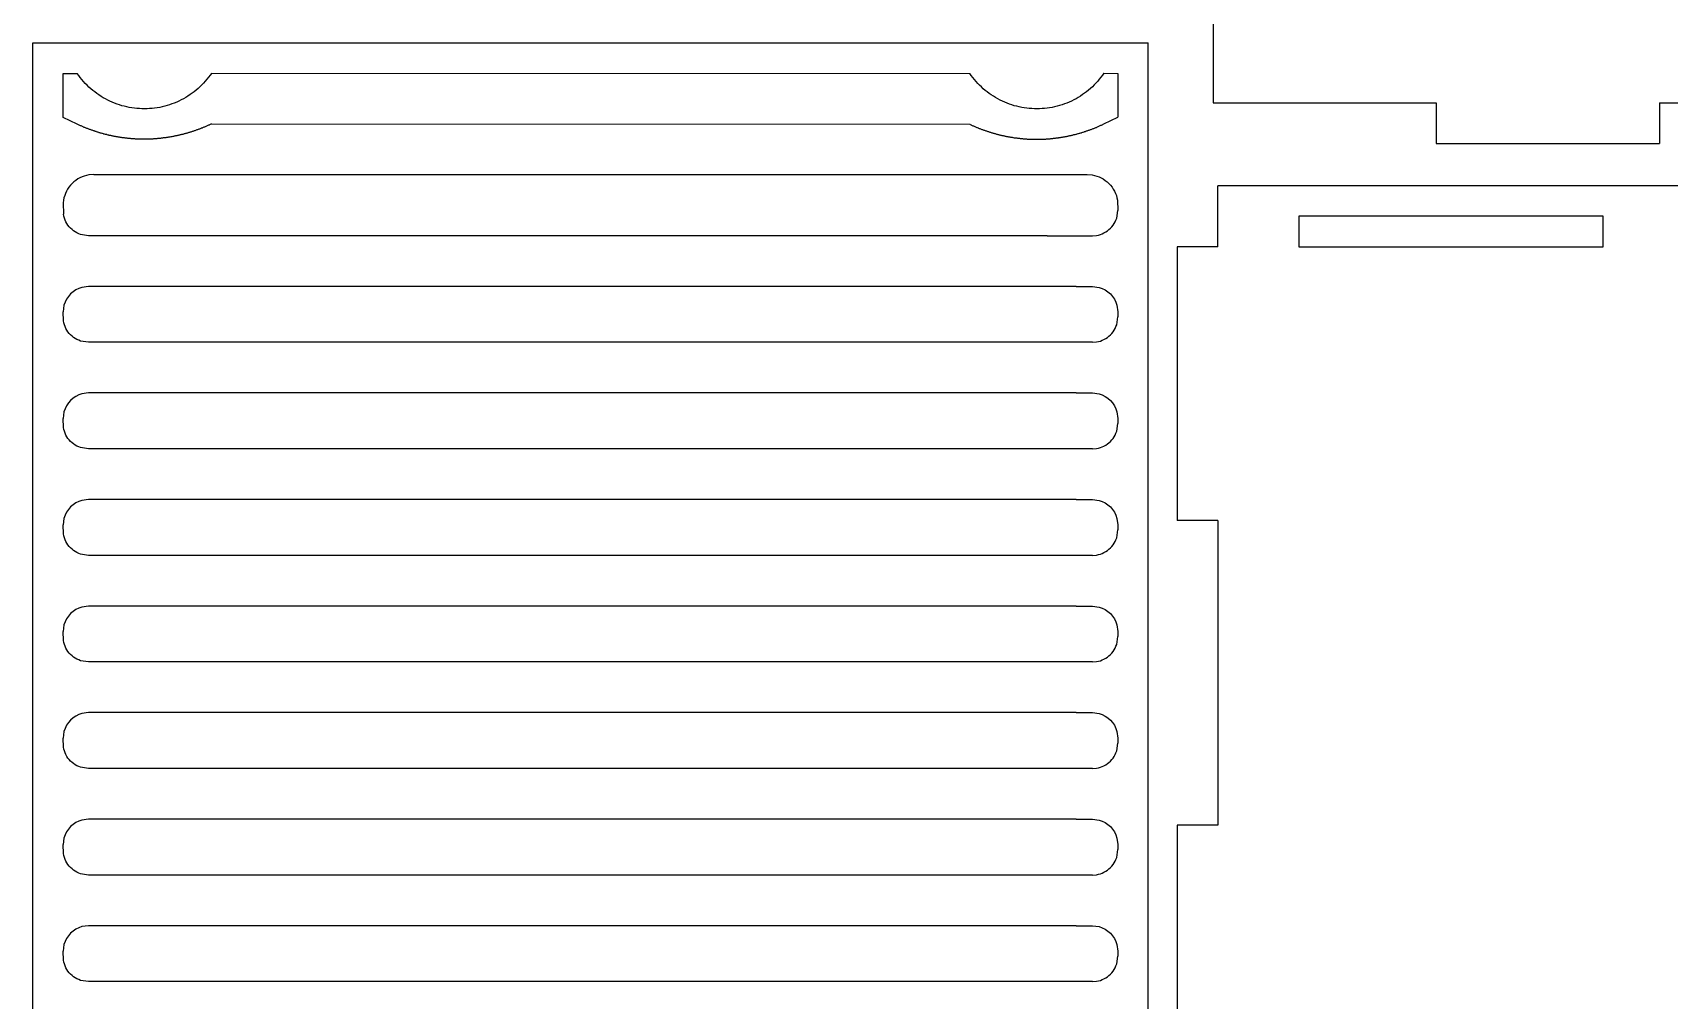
# Model space of a CAD drawing. Header units: metres. Extents: x 50 to 377, y 20 to 300.
# Drawn here: x 53.1 to 214.5, y 108.4 to 203.7 of the extents above; entities that cross this region are included whole.
import ezdxf

# ---------------------------------------------------------------- set-up
doc = ezdxf.new("R2010")
doc.units = ezdxf.units.M

msp = doc.modelspace()

# ---------------------------------------------------------------- linework, layer by layer
at = {"layer": 'Layer0'}
for p, q in [((169.53, 296.8), (169.53, 196.8)), ((53.13, 55.7), (53.13, 202.7)), ((53.13, 202.7), (163.13, 202.7)), ((163.13, 55.7), (163.13, 202.7)), ((56.13, 195.34), (56.13, 199.7)), ((56.13, 199.7), (57.52, 199.69)), ((57.67, 199.48), (57.52, 199.69)), ((57.82, 199.28), (57.67, 199.48)), ((57.98, 199.08), (57.82, 199.28)), ((58.14, 198.89), (57.98, 199.08)), ((58.31, 198.71), (58.14, 198.89)), ((58.49, 198.53), (58.31, 198.71)), ((58.67, 198.35), (58.49, 198.53)), ((69.8, 198.56), (69.62, 198.38)), ((69.97, 198.74), (69.8, 198.56)), ((70.14, 198.93), (69.97, 198.74)), ((70.31, 199.12), (70.14, 198.93)), ((70.46, 199.32), (70.31, 199.12)), ((70.61, 199.52), (70.46, 199.32)), ((70.74, 199.7), (70.61, 199.52)), ((70.76, 199.72), (70.74, 199.7)), ((70.76, 199.72), (145.52, 199.69)), ((145.67, 199.48), (145.52, 199.69)), ((145.82, 199.28), (145.67, 199.48)), ((145.98, 199.09), (145.82, 199.28)), ((146.14, 198.9), (145.98, 199.09)), ((146.31, 198.71), (146.14, 198.9)), ((146.48, 198.53), (146.31, 198.71)), ((146.67, 198.36), (146.48, 198.53)), ((157.8, 198.56), (157.62, 198.38)), ((157.97, 198.74), (157.8, 198.56)), ((158.14, 198.93), (157.97, 198.74)), ((158.3, 199.12), (158.14, 198.93)), ((158.46, 199.31), (158.3, 199.12)), ((158.61, 199.51), (158.46, 199.31)), ((158.76, 199.72), (158.61, 199.51)), ((158.76, 199.72), (160.13, 199.7)), ((160.13, 199.7), (160.13, 195.38)), ((58.85, 198.19), (58.67, 198.35)), ((59.05, 198.02), (58.85, 198.19)), ((59.24, 197.87), (59.05, 198.02)), ((59.44, 197.72), (59.24, 197.87)), ((59.65, 197.57), (59.44, 197.72)), ((59.86, 197.43), (59.65, 197.57)), ((60.07, 197.3), (59.86, 197.43)), ((60.29, 197.18), (60.07, 197.3)), ((60.52, 197.06), (60.29, 197.18)), ((60.74, 196.95), (60.52, 197.06)), ((60.97, 196.85), (60.74, 196.95)), ((67.55, 196.97), (67.33, 196.87)), ((67.78, 197.08), (67.55, 196.97)), ((68, 197.2), (67.78, 197.08)), ((68.22, 197.33), (68, 197.2)), ((68.43, 197.46), (68.22, 197.33)), ((68.64, 197.6), (68.43, 197.46)), ((68.85, 197.74), (68.64, 197.6)), ((69.05, 197.89), (68.85, 197.74)), ((69.24, 198.05), (69.05, 197.89)), ((69.43, 198.21), (69.24, 198.05)), ((69.62, 198.38), (69.43, 198.21)), ((146.85, 198.19), (146.67, 198.36)), ((147.04, 198.02), (146.85, 198.19)), ((147.24, 197.87), (147.04, 198.02)), ((147.44, 197.72), (147.24, 197.87)), ((147.65, 197.57), (147.44, 197.72)), ((147.86, 197.44), (147.65, 197.57)), ((148.07, 197.31), (147.86, 197.44)), ((148.29, 197.18), (148.07, 197.31)), ((148.51, 197.06), (148.29, 197.18)), ((148.74, 196.95), (148.51, 197.06)), ((148.97, 196.85), (148.74, 196.95)), ((155.55, 196.97), (155.32, 196.87)), ((155.78, 197.08), (155.55, 196.97)), ((156, 197.2), (155.78, 197.08)), ((156.22, 197.33), (156, 197.2)), ((156.43, 197.46), (156.22, 197.33)), ((156.64, 197.6), (156.43, 197.46)), ((156.85, 197.74), (156.64, 197.6)), ((157.05, 197.89), (156.85, 197.74)), ((157.24, 198.05), (157.05, 197.89)), ((157.43, 198.21), (157.24, 198.05)), ((157.62, 198.38), (157.43, 198.21)), ((57.52, 194.69), (56.13, 195.34)), ((61.2, 196.75), (60.97, 196.85)), ((61.44, 196.67), (61.2, 196.75)), ((61.68, 196.59), (61.44, 196.67)), ((61.92, 196.51), (61.68, 196.59)), ((62.16, 196.45), (61.92, 196.51)), ((62.4, 196.39), (62.16, 196.45)), ((62.65, 196.34), (62.4, 196.39)), ((62.9, 196.3), (62.65, 196.34)), ((63.15, 196.26), (62.9, 196.3)), ((63.4, 196.23), (63.15, 196.26)), ((63.65, 196.22), (63.4, 196.23)), ((63.9, 196.2), (63.65, 196.22)), ((64.15, 196.2), (63.9, 196.2)), ((64.4, 196.21), (64.15, 196.2)), ((64.65, 196.22), (64.4, 196.21)), ((64.9, 196.24), (64.65, 196.22)), ((65.15, 196.27), (64.9, 196.24)), ((65.4, 196.3), (65.15, 196.27)), ((65.65, 196.35), (65.4, 196.3)), ((65.89, 196.4), (65.65, 196.35)), ((66.14, 196.46), (65.89, 196.4)), ((66.38, 196.52), (66.14, 196.46)), ((66.62, 196.6), (66.38, 196.52)), ((66.86, 196.68), (66.62, 196.6)), ((67.09, 196.77), (66.86, 196.68)), ((67.33, 196.87), (67.09, 196.77)), ((149.2, 196.76), (148.97, 196.85)), ((149.44, 196.67), (149.2, 196.76)), ((149.67, 196.59), (149.44, 196.67)), ((149.91, 196.51), (149.67, 196.59)), ((150.16, 196.45), (149.91, 196.51)), ((150.4, 196.39), (150.16, 196.45)), ((150.65, 196.34), (150.4, 196.39)), ((150.9, 196.3), (150.65, 196.34)), ((151.14, 196.26), (150.9, 196.3)), ((151.39, 196.23), (151.14, 196.26)), ((151.64, 196.22), (151.39, 196.23)), ((151.9, 196.2), (151.64, 196.22)), ((152.15, 196.2), (151.9, 196.2)), ((152.4, 196.21), (152.15, 196.2)), ((152.65, 196.22), (152.4, 196.21)), ((152.9, 196.24), (152.65, 196.22)), ((153.15, 196.27), (152.9, 196.24)), ((153.4, 196.3), (153.15, 196.27)), ((153.65, 196.35), (153.4, 196.3)), ((153.89, 196.4), (153.65, 196.35)), ((154.14, 196.46), (153.89, 196.4)), ((154.38, 196.52), (154.14, 196.46)), ((154.62, 196.6), (154.38, 196.52)), ((154.86, 196.68), (154.62, 196.6)), ((155.09, 196.77), (154.86, 196.68)), ((155.32, 196.87), (155.09, 196.77)), ((158.76, 194.72), (160.13, 195.38)), ((169.53, 196.8), (191.53, 196.8)), ((191.53, 196.8), (191.53, 192.8)), ((213.53, 196.8), (213.53, 192.8)), ((213.53, 196.8), (235.53, 196.8)), ((57.59, 194.66), (57.52, 194.69)), ((57.65, 194.63), (57.59, 194.66)), ((57.71, 194.6), (57.65, 194.63)), ((57.77, 194.57), (57.71, 194.6)), ((57.83, 194.54), (57.77, 194.57)), ((57.9, 194.52), (57.83, 194.54)), ((57.96, 194.49), (57.9, 194.52)), ((58.02, 194.46), (57.96, 194.49)), ((58.09, 194.43), (58.02, 194.46)), ((58.15, 194.41), (58.09, 194.43)), ((58.21, 194.38), (58.15, 194.41)), ((58.27, 194.36), (58.21, 194.38)), ((58.34, 194.33), (58.27, 194.36)), ((58.4, 194.3), (58.34, 194.33)), ((58.46, 194.28), (58.4, 194.3)), ((58.53, 194.25), (58.46, 194.28)), ((58.59, 194.23), (58.53, 194.25)), ((58.66, 194.2), (58.59, 194.23)), ((58.72, 194.18), (58.66, 194.2)), ((58.78, 194.16), (58.72, 194.18)), ((58.85, 194.13), (58.78, 194.16)), ((58.91, 194.11), (58.85, 194.13)), ((58.98, 194.09), (58.91, 194.11)), ((59.04, 194.06), (58.98, 194.09)), ((59.11, 194.04), (59.04, 194.06)), ((59.17, 194.02), (59.11, 194.04)), ((59.24, 194), (59.17, 194.02)), ((59.3, 193.98), (59.24, 194)), ((59.37, 193.96), (59.3, 193.98)), ((59.43, 193.94), (59.37, 193.96)), ((59.5, 193.91), (59.43, 193.94)), ((59.56, 193.89), (59.5, 193.91)), ((59.63, 193.87), (59.56, 193.89)), ((59.69, 193.85), (59.63, 193.87)), ((59.76, 193.84), (59.69, 193.85)), ((59.82, 193.82), (59.76, 193.84)), ((59.89, 193.8), (59.82, 193.82)), ((59.96, 193.78), (59.89, 193.8)), ((60.02, 193.76), (59.96, 193.78)), ((60.09, 193.74), (60.02, 193.76)), ((60.15, 193.72), (60.09, 193.74)), ((60.22, 193.71), (60.15, 193.72)), ((60.29, 193.69), (60.22, 193.71)), ((60.35, 193.67), (60.29, 193.69)), ((60.42, 193.66), (60.35, 193.67)), ((60.48, 193.64), (60.42, 193.66)), ((67.8, 193.66), (67.73, 193.64)), ((67.87, 193.68), (67.8, 193.66)), ((67.93, 193.69), (67.87, 193.68)), ((68, 193.71), (67.93, 193.69)), ((68.07, 193.73), (68, 193.71)), ((68.13, 193.75), (68.07, 193.73)), ((68.2, 193.76), (68.13, 193.75)), ((68.26, 193.78), (68.2, 193.76)), ((68.33, 193.8), (68.26, 193.78)), ((68.4, 193.82), (68.33, 193.8)), ((68.46, 193.84), (68.4, 193.82)), ((68.53, 193.86), (68.46, 193.84)), ((68.59, 193.88), (68.53, 193.86)), ((68.66, 193.9), (68.59, 193.88)), ((68.72, 193.92), (68.66, 193.9)), ((68.79, 193.94), (68.72, 193.92)), ((68.85, 193.96), (68.79, 193.94)), ((68.92, 193.98), (68.85, 193.96)), ((68.98, 194), (68.92, 193.98)), ((69.05, 194.03), (68.98, 194)), ((69.11, 194.05), (69.05, 194.03)), ((69.18, 194.07), (69.11, 194.05)), ((69.24, 194.09), (69.18, 194.07)), ((69.31, 194.12), (69.24, 194.09)), ((69.37, 194.14), (69.31, 194.12)), ((69.43, 194.16), (69.37, 194.14)), ((69.5, 194.19), (69.43, 194.16)), ((69.56, 194.21), (69.5, 194.19)), ((69.63, 194.24), (69.56, 194.21)), ((69.69, 194.26), (69.63, 194.24)), ((69.75, 194.29), (69.69, 194.26)), ((69.82, 194.31), (69.75, 194.29)), ((69.88, 194.34), (69.82, 194.31)), ((69.94, 194.36), (69.88, 194.34)), ((70.01, 194.39), (69.94, 194.36)), ((70.07, 194.41), (70.01, 194.39)), ((70.13, 194.44), (70.07, 194.41)), ((70.2, 194.47), (70.13, 194.44)), ((70.26, 194.5), (70.2, 194.47)), ((70.32, 194.52), (70.26, 194.5)), ((70.38, 194.55), (70.32, 194.52)), ((70.45, 194.58), (70.38, 194.55)), ((70.51, 194.61), (70.45, 194.58)), ((70.57, 194.64), (70.51, 194.61)), ((70.63, 194.66), (70.57, 194.64)), ((70.69, 194.69), (70.63, 194.66)), ((70.76, 194.72), (70.69, 194.69)), ((70.76, 194.72), (145.52, 194.69)), ((145.52, 194.69), (145.58, 194.66)), ((145.58, 194.66), (145.65, 194.63)), ((145.65, 194.63), (145.71, 194.6)), ((145.71, 194.6), (145.77, 194.57)), ((145.77, 194.57), (145.83, 194.54)), ((145.83, 194.54), (145.9, 194.52)), ((145.9, 194.52), (145.96, 194.49)), ((145.96, 194.49), (146.02, 194.46)), ((146.02, 194.46), (146.08, 194.44)), ((146.08, 194.44), (146.15, 194.41)), ((146.15, 194.41), (146.21, 194.38)), ((146.21, 194.38), (146.27, 194.36)), ((146.27, 194.36), (146.34, 194.33)), ((146.34, 194.33), (146.4, 194.3)), ((146.4, 194.3), (146.46, 194.28)), ((146.46, 194.28), (146.53, 194.25)), ((146.53, 194.25), (146.59, 194.23)), ((146.59, 194.23), (146.65, 194.2)), ((146.65, 194.2), (146.72, 194.18)), ((146.72, 194.18), (146.78, 194.16)), ((146.78, 194.16), (146.85, 194.13)), ((146.85, 194.13), (146.91, 194.11)), ((146.91, 194.11), (146.98, 194.09)), ((146.98, 194.09), (147.04, 194.06)), ((147.04, 194.06), (147.1, 194.04)), ((147.1, 194.04), (147.17, 194.02)), ((147.17, 194.02), (147.23, 194)), ((147.23, 194), (147.3, 193.98)), ((147.3, 193.98), (147.36, 193.96)), ((147.36, 193.96), (147.43, 193.93)), ((147.43, 193.93), (147.49, 193.91)), ((147.49, 193.91), (147.56, 193.89)), ((147.56, 193.89), (147.62, 193.87)), ((147.62, 193.87), (147.69, 193.85)), ((147.69, 193.85), (147.76, 193.83)), ((147.76, 193.83), (147.82, 193.81)), ((147.82, 193.81), (147.89, 193.8)), ((147.89, 193.8), (147.95, 193.78)), ((147.95, 193.78), (148.02, 193.76)), ((148.02, 193.76), (148.09, 193.74)), ((148.09, 193.74), (148.15, 193.72)), ((148.15, 193.72), (148.22, 193.7)), ((148.22, 193.7), (148.28, 193.69)), ((148.28, 193.69), (148.35, 193.67)), ((148.35, 193.67), (148.42, 193.65)), ((148.42, 193.65), (148.48, 193.64)), ((155.73, 193.64), (155.8, 193.66)), ((155.8, 193.66), (155.87, 193.67)), ((155.87, 193.67), (155.93, 193.69)), ((155.93, 193.69), (156, 193.71)), ((156, 193.71), (156.06, 193.72)), ((156.06, 193.72), (156.13, 193.74)), ((156.13, 193.74), (156.2, 193.76)), ((156.2, 193.76), (156.26, 193.78)), ((156.26, 193.78), (156.33, 193.8)), ((156.33, 193.8), (156.39, 193.82)), ((156.39, 193.82), (156.46, 193.84)), ((156.46, 193.84), (156.53, 193.85)), ((156.53, 193.85), (156.59, 193.87)), ((156.59, 193.87), (156.66, 193.89)), ((156.66, 193.89), (156.72, 193.92)), ((156.72, 193.92), (156.79, 193.94)), ((156.79, 193.94), (156.85, 193.96)), ((156.85, 193.96), (156.92, 193.98)), ((156.92, 193.98), (156.98, 194)), ((156.98, 194), (157.05, 194.02)), ((157.05, 194.02), (157.11, 194.04)), ((157.11, 194.04), (157.18, 194.07)), ((157.18, 194.07), (157.24, 194.09)), ((157.24, 194.09), (157.3, 194.11)), ((157.3, 194.11), (157.37, 194.14)), ((157.37, 194.14), (157.43, 194.16)), ((157.43, 194.16), (157.5, 194.18)), ((157.5, 194.18), (157.56, 194.21)), ((157.56, 194.21), (157.63, 194.23)), ((157.63, 194.23), (157.69, 194.26)), ((157.69, 194.26), (157.75, 194.28)), ((157.75, 194.28), (157.82, 194.31)), ((157.82, 194.31), (157.88, 194.33)), ((157.88, 194.33), (157.94, 194.36)), ((157.94, 194.36), (158.01, 194.38)), ((158.01, 194.38), (158.07, 194.41)), ((158.07, 194.41), (158.13, 194.44)), ((158.13, 194.44), (158.2, 194.46)), ((158.2, 194.46), (158.26, 194.49)), ((158.26, 194.49), (158.32, 194.52)), ((158.32, 194.52), (158.38, 194.55)), ((158.38, 194.55), (158.45, 194.58)), ((158.45, 194.58), (158.51, 194.6)), ((158.51, 194.6), (158.57, 194.63)), ((158.57, 194.63), (158.63, 194.66)), ((158.63, 194.66), (158.69, 194.69)), ((158.69, 194.69), (158.76, 194.72)), ((60.55, 193.62), (60.48, 193.64)), ((60.62, 193.61), (60.55, 193.62)), ((60.68, 193.59), (60.62, 193.61)), ((60.75, 193.58), (60.68, 193.59)), ((60.82, 193.56), (60.75, 193.58)), ((60.89, 193.55), (60.82, 193.56)), ((60.95, 193.54), (60.89, 193.55)), ((61.02, 193.52), (60.95, 193.54)), ((61.09, 193.51), (61.02, 193.52)), ((61.15, 193.49), (61.09, 193.51)), ((61.22, 193.48), (61.15, 193.49)), ((61.29, 193.47), (61.22, 193.48)), ((61.35, 193.46), (61.29, 193.47)), ((61.42, 193.44), (61.35, 193.46)), ((61.49, 193.43), (61.42, 193.44)), ((61.56, 193.42), (61.49, 193.43)), ((61.62, 193.41), (61.56, 193.42)), ((61.69, 193.4), (61.62, 193.41)), ((61.76, 193.39), (61.69, 193.4)), ((61.83, 193.38), (61.76, 193.39)), ((61.89, 193.37), (61.83, 193.38)), ((61.96, 193.36), (61.89, 193.37)), ((62.03, 193.35), (61.96, 193.36)), ((62.1, 193.34), (62.03, 193.35)), ((62.17, 193.33), (62.1, 193.34)), ((62.23, 193.32), (62.17, 193.33)), ((62.3, 193.32), (62.23, 193.32)), ((62.37, 193.31), (62.3, 193.32)), ((62.44, 193.3), (62.37, 193.31)), ((62.51, 193.29), (62.44, 193.3)), ((62.57, 193.29), (62.51, 193.29)), ((62.64, 193.28), (62.57, 193.29)), ((62.71, 193.27), (62.64, 193.28)), ((62.78, 193.27), (62.71, 193.27)), ((62.85, 193.26), (62.78, 193.27)), ((62.91, 193.26), (62.85, 193.26)), ((62.98, 193.25), (62.91, 193.26)), ((63.05, 193.25), (62.98, 193.25)), ((63.12, 193.24), (63.05, 193.25)), ((63.19, 193.24), (63.12, 193.24)), ((63.26, 193.23), (63.19, 193.24)), ((63.32, 193.23), (63.26, 193.23)), ((63.39, 193.23), (63.32, 193.23)), ((63.46, 193.22), (63.39, 193.23)), ((63.53, 193.22), (63.46, 193.22)), ((63.6, 193.22), (63.53, 193.22)), ((63.67, 193.22), (63.6, 193.22)), ((63.73, 193.21), (63.67, 193.22)), ((63.8, 193.21), (63.73, 193.21)), ((63.87, 193.21), (63.8, 193.21)), ((63.94, 193.21), (63.87, 193.21)), ((64.01, 193.21), (63.94, 193.21)), ((64.08, 193.21), (64.01, 193.21)), ((64.14, 193.21), (64.08, 193.21)), ((64.21, 193.21), (64.14, 193.21)), ((64.28, 193.21), (64.21, 193.21)), ((64.35, 193.21), (64.28, 193.21)), ((64.42, 193.21), (64.35, 193.21)), ((64.49, 193.21), (64.42, 193.21)), ((64.55, 193.22), (64.49, 193.21)), ((64.62, 193.22), (64.55, 193.22)), ((64.69, 193.22), (64.62, 193.22)), ((64.76, 193.22), (64.69, 193.22)), ((64.83, 193.23), (64.76, 193.22)), ((64.9, 193.23), (64.83, 193.23)), ((64.96, 193.23), (64.9, 193.23)), ((65.03, 193.24), (64.96, 193.23)), ((65.1, 193.24), (65.03, 193.24)), ((65.17, 193.25), (65.1, 193.24)), ((65.24, 193.25), (65.17, 193.25)), ((65.31, 193.26), (65.24, 193.25)), ((65.37, 193.26), (65.31, 193.26)), ((65.44, 193.27), (65.37, 193.26)), ((65.51, 193.27), (65.44, 193.27)), ((65.58, 193.28), (65.51, 193.27)), ((65.65, 193.29), (65.58, 193.28)), ((65.71, 193.29), (65.65, 193.29)), ((65.78, 193.3), (65.71, 193.29)), ((65.85, 193.31), (65.78, 193.3)), ((65.92, 193.32), (65.85, 193.31)), ((65.99, 193.33), (65.92, 193.32)), ((66.05, 193.33), (65.99, 193.33)), ((66.12, 193.34), (66.05, 193.33)), ((66.19, 193.35), (66.12, 193.34)), ((66.26, 193.36), (66.19, 193.35)), ((66.32, 193.37), (66.26, 193.36)), ((66.39, 193.38), (66.32, 193.37)), ((66.46, 193.39), (66.39, 193.38)), ((66.53, 193.4), (66.46, 193.39)), ((66.6, 193.41), (66.53, 193.4)), ((66.66, 193.42), (66.6, 193.41)), ((66.73, 193.44), (66.66, 193.42)), ((66.8, 193.45), (66.73, 193.44)), ((66.86, 193.46), (66.8, 193.45)), ((66.93, 193.47), (66.86, 193.46)), ((67, 193.49), (66.93, 193.47)), ((67.07, 193.5), (67, 193.49)), ((67.13, 193.51), (67.07, 193.5)), ((67.2, 193.53), (67.13, 193.51)), ((67.27, 193.54), (67.2, 193.53)), ((67.33, 193.55), (67.27, 193.54)), ((67.4, 193.57), (67.33, 193.55)), ((67.47, 193.58), (67.4, 193.57)), ((67.53, 193.6), (67.47, 193.58)), ((67.6, 193.61), (67.53, 193.6)), ((67.67, 193.63), (67.6, 193.61)), ((67.73, 193.64), (67.67, 193.63)), ((148.48, 193.64), (148.55, 193.62)), ((148.55, 193.62), (148.62, 193.61)), ((148.62, 193.61), (148.68, 193.59)), ((148.68, 193.59), (148.75, 193.58)), ((148.75, 193.58), (148.82, 193.56)), ((148.82, 193.56), (148.88, 193.55)), ((148.88, 193.55), (148.95, 193.53)), ((148.95, 193.53), (149.02, 193.52)), ((149.02, 193.52), (149.08, 193.5)), ((149.08, 193.5), (149.15, 193.49)), ((149.15, 193.49), (149.22, 193.48)), ((149.22, 193.48), (149.29, 193.47)), ((149.29, 193.47), (149.35, 193.45)), ((149.35, 193.45), (149.42, 193.44)), ((149.42, 193.44), (149.49, 193.43)), ((149.49, 193.43), (149.55, 193.42)), ((149.55, 193.42), (149.62, 193.41)), ((149.62, 193.41), (149.69, 193.4)), ((149.69, 193.4), (149.76, 193.38)), ((149.76, 193.38), (149.82, 193.37)), ((149.82, 193.37), (149.89, 193.36)), ((149.89, 193.36), (149.96, 193.35)), ((149.96, 193.35), (150.03, 193.35)), ((150.03, 193.35), (150.1, 193.34)), ((150.1, 193.34), (150.16, 193.33)), ((150.16, 193.33), (150.23, 193.32)), ((150.23, 193.32), (150.3, 193.31)), ((150.3, 193.31), (150.37, 193.3)), ((150.37, 193.3), (150.44, 193.3)), ((150.44, 193.3), (150.5, 193.29)), ((150.5, 193.29), (150.57, 193.28)), ((150.57, 193.28), (150.64, 193.27)), ((150.64, 193.27), (150.71, 193.27)), ((150.71, 193.27), (150.78, 193.26)), ((150.78, 193.26), (150.84, 193.26)), ((150.84, 193.26), (150.91, 193.25)), ((150.91, 193.25), (150.98, 193.25)), ((150.98, 193.25), (151.05, 193.24)), ((151.05, 193.24), (151.12, 193.24)), ((151.12, 193.24), (151.19, 193.23)), ((151.19, 193.23), (151.25, 193.23)), ((151.25, 193.23), (151.32, 193.22)), ((151.32, 193.22), (151.39, 193.22)), ((151.39, 193.22), (151.46, 193.22)), ((151.46, 193.22), (151.53, 193.22)), ((151.53, 193.22), (151.6, 193.21)), ((151.6, 193.21), (151.66, 193.21)), ((151.66, 193.21), (151.73, 193.21)), ((151.73, 193.21), (151.8, 193.21)), ((151.8, 193.21), (151.87, 193.21)), ((151.87, 193.21), (151.94, 193.21)), ((151.94, 193.21), (152.01, 193.2)), ((152.01, 193.2), (152.07, 193.2)), ((152.07, 193.2), (152.14, 193.2)), ((152.14, 193.2), (152.21, 193.2)), ((152.21, 193.2), (152.28, 193.21)), ((152.28, 193.21), (152.35, 193.21)), ((152.35, 193.21), (152.42, 193.21)), ((152.42, 193.21), (152.48, 193.21)), ((152.48, 193.21), (152.55, 193.21)), ((152.55, 193.21), (152.62, 193.21)), ((152.62, 193.21), (152.69, 193.22)), ((152.69, 193.22), (152.76, 193.22)), ((152.76, 193.22), (152.83, 193.22)), ((152.83, 193.22), (152.89, 193.22)), ((152.89, 193.22), (152.96, 193.23)), ((152.96, 193.23), (153.03, 193.23)), ((153.03, 193.23), (153.1, 193.24)), ((153.1, 193.24), (153.17, 193.24)), ((153.17, 193.24), (153.24, 193.25)), ((153.24, 193.25), (153.3, 193.25)), ((153.3, 193.25), (153.37, 193.26)), ((153.37, 193.26), (153.44, 193.26)), ((153.44, 193.26), (153.51, 193.27)), ((153.51, 193.27), (153.58, 193.28)), ((153.58, 193.28), (153.64, 193.28)), ((153.64, 193.28), (153.71, 193.29)), ((153.71, 193.29), (153.78, 193.3)), ((153.78, 193.3), (153.85, 193.3)), ((153.85, 193.3), (153.92, 193.31)), ((153.92, 193.31), (153.98, 193.32)), ((153.98, 193.32), (154.05, 193.33)), ((154.05, 193.33), (154.12, 193.34)), ((154.12, 193.34), (154.19, 193.35)), ((154.19, 193.35), (154.26, 193.36)), ((154.26, 193.36), (154.32, 193.37)), ((154.32, 193.37), (154.39, 193.38)), ((154.39, 193.38), (154.46, 193.39)), ((154.46, 193.39), (154.53, 193.4)), ((154.53, 193.4), (154.59, 193.41)), ((154.59, 193.41), (154.66, 193.42)), ((154.66, 193.42), (154.73, 193.43)), ((154.73, 193.43), (154.8, 193.44)), ((154.8, 193.44), (154.86, 193.45)), ((154.86, 193.45), (154.93, 193.47)), ((154.93, 193.47), (155, 193.48)), ((155, 193.48), (155.07, 193.49)), ((155.07, 193.49), (155.13, 193.51)), ((155.13, 193.51), (155.2, 193.52)), ((155.2, 193.52), (155.27, 193.53)), ((155.27, 193.53), (155.33, 193.55)), ((155.33, 193.55), (155.4, 193.56)), ((155.4, 193.56), (155.47, 193.58)), ((155.47, 193.58), (155.53, 193.59)), ((155.53, 193.59), (155.6, 193.61)), ((155.6, 193.61), (155.67, 193.62)), ((155.67, 193.62), (155.73, 193.64)), ((191.53, 192.8), (213.53, 192.8)), ((57.01, 188.85), (56.85, 188.67)), ((57.18, 189.01), (57.01, 188.85)), ((57.37, 189.15), (57.18, 189.01)), ((57.57, 189.29), (57.37, 189.15)), ((57.77, 189.4), (57.57, 189.29)), ((57.99, 189.5), (57.77, 189.4)), ((58.21, 189.58), (57.99, 189.5)), ((58.44, 189.65), (58.21, 189.58)), ((58.67, 189.69), (58.44, 189.65)), ((59.14, 189.73), (58.67, 189.69)), ((59.14, 189.73), (157.11, 189.73)), ((157.11, 189.73), (157.58, 189.69)), ((157.58, 189.69), (157.82, 189.65)), ((157.82, 189.65), (158.04, 189.58)), ((158.04, 189.58), (158.27, 189.5)), ((158.27, 189.5), (158.48, 189.4)), ((158.48, 189.4), (158.69, 189.29)), ((158.69, 189.29), (158.88, 189.15)), ((158.88, 189.15), (159.07, 189.01)), ((159.07, 189.01), (159.24, 188.85)), ((159.24, 188.85), (159.4, 188.67)), ((56.21, 187.42), (56.16, 187.19)), ((56.28, 187.65), (56.21, 187.42)), ((56.36, 187.87), (56.28, 187.65)), ((56.46, 188.08), (56.36, 187.87)), ((56.57, 188.29), (56.46, 188.08)), ((56.7, 188.49), (56.57, 188.29)), ((56.85, 188.67), (56.7, 188.49)), ((159.4, 188.67), (159.55, 188.49)), ((159.55, 188.49), (159.68, 188.29)), ((159.68, 188.29), (159.8, 188.08)), ((159.8, 188.08), (159.9, 187.87)), ((159.9, 187.87), (159.98, 187.65)), ((159.98, 187.65), (160.04, 187.42)), ((160.04, 187.42), (160.09, 187.19)), ((169.98, 182.61), (169.98, 188.61)), ((255.44, 188.61), (169.98, 188.61)), ((56.16, 187.19), (56.14, 186.95)), ((56.14, 186.95), (56.16, 185.81)), ((56.2, 185.61), (56.16, 185.81)), ((56.25, 185.43), (56.2, 185.61)), ((160.01, 185.43), (160.13, 186.2)), ((160.09, 187.19), (160.13, 186.2)), ((207.98, 185.61), (177.98, 185.61)), ((177.98, 185.61), (177.98, 182.61)), ((207.98, 182.61), (207.98, 185.61)), ((56.32, 185.24), (56.25, 185.43)), ((56.4, 185.06), (56.32, 185.24)), ((56.5, 184.89), (56.4, 185.06)), ((56.6, 184.73), (56.5, 184.89)), ((56.73, 184.57), (56.6, 184.73)), ((56.86, 184.43), (56.73, 184.57)), ((57, 184.3), (56.86, 184.43)), ((57.16, 184.18), (57, 184.3)), ((57.32, 184.07), (57.16, 184.18)), ((57.49, 183.97), (57.32, 184.07)), ((57.67, 183.89), (57.49, 183.97)), ((158.58, 183.89), (158.76, 183.97)), ((158.76, 183.97), (158.93, 184.07)), ((158.93, 184.07), (159.1, 184.18)), ((159.1, 184.18), (159.25, 184.3)), ((159.25, 184.3), (159.4, 184.43)), ((159.4, 184.43), (159.53, 184.57)), ((159.53, 184.57), (159.65, 184.73)), ((159.65, 184.73), (159.76, 184.89)), ((159.76, 184.89), (159.86, 185.06)), ((159.86, 185.06), (159.94, 185.24)), ((159.94, 185.24), (160.01, 185.43)), ((57.85, 183.82), (57.67, 183.89)), ((58.63, 183.7), (57.85, 183.82)), ((67.52, 183.7), (58.63, 183.7)), ((153.16, 183.7), (67.52, 183.7)), ((153.16, 183.7), (157.63, 183.7)), ((157.63, 183.7), (158.02, 183.73)), ((158.02, 183.73), (158.21, 183.77)), ((158.21, 183.77), (158.4, 183.82)), ((158.4, 183.82), (158.58, 183.89)), ((165.98, 182.61), (165.98, 155.62)), ((169.98, 182.61), (165.98, 182.61)), ((177.98, 182.61), (207.98, 182.61)), ((56.64, 177.72), (56.46, 177.45)), ((56.86, 177.97), (56.64, 177.72)), ((57.11, 178.18), (56.86, 177.97)), ((57.38, 178.36), (57.11, 178.18)), ((57.67, 178.51), (57.38, 178.36)), ((57.98, 178.61), (57.67, 178.51)), ((58.63, 178.7), (57.98, 178.61)), ((156.02, 178.7), (58.63, 178.7)), ((156.02, 178.7), (157.63, 178.7)), ((157.63, 178.7), (158.27, 178.61)), ((158.27, 178.61), (158.58, 178.51)), ((158.58, 178.51), (158.88, 178.36)), ((158.88, 178.36), (159.15, 178.18)), ((159.15, 178.18), (159.4, 177.97)), ((159.4, 177.97), (159.61, 177.72)), ((159.61, 177.72), (159.79, 177.45)), ((56.21, 176.84), (56.13, 176.2)), ((56.16, 175.31), (56.13, 176.2)), ((56.32, 177.15), (56.21, 176.84)), ((56.46, 177.45), (56.32, 177.15)), ((159.79, 177.45), (159.94, 177.15)), ((159.94, 177.15), (160.04, 176.84)), ((160.04, 176.84), (160.13, 176.2)), ((160.13, 176.2), (160.13, 175.7)), ((56.2, 175.11), (56.16, 175.31)), ((56.25, 174.93), (56.2, 175.11)), ((56.32, 174.74), (56.25, 174.93)), ((56.4, 174.56), (56.32, 174.74)), ((56.5, 174.39), (56.4, 174.56)), ((56.6, 174.23), (56.5, 174.39)), ((159.65, 174.23), (159.76, 174.39)), ((159.76, 174.39), (159.86, 174.56)), ((159.86, 174.56), (159.94, 174.74)), ((159.94, 174.74), (160.01, 174.93)), ((160.01, 174.93), (160.13, 175.7)), ((56.73, 174.07), (56.6, 174.23)), ((56.86, 173.93), (56.73, 174.07)), ((57, 173.8), (56.86, 173.93)), ((57.16, 173.68), (57, 173.8)), ((57.32, 173.57), (57.16, 173.68)), ((57.49, 173.47), (57.32, 173.57)), ((57.67, 173.39), (57.49, 173.47)), ((57.85, 173.32), (57.67, 173.39)), ((58.63, 173.2), (57.85, 173.32)), ((157.63, 173.2), (58.63, 173.2)), ((157.63, 173.2), (158.02, 173.23)), ((158.02, 173.23), (158.21, 173.27)), ((158.21, 173.27), (158.4, 173.32)), ((158.4, 173.32), (158.58, 173.39)), ((158.58, 173.39), (158.76, 173.47)), ((158.76, 173.47), (158.93, 173.57)), ((158.93, 173.57), (159.1, 173.68)), ((159.1, 173.68), (159.25, 173.8)), ((159.25, 173.8), (159.4, 173.93)), ((159.4, 173.93), (159.53, 174.07)), ((159.53, 174.07), (159.65, 174.23)), ((57.38, 167.86), (57.11, 167.68)), ((57.67, 168.01), (57.38, 167.86)), ((57.98, 168.11), (57.67, 168.01)), ((58.63, 168.2), (57.98, 168.11)), ((156.02, 168.2), (58.63, 168.2)), ((156.02, 168.2), (157.63, 168.2)), ((157.63, 168.2), (158.27, 168.11)), ((158.27, 168.11), (158.58, 168.01)), ((158.58, 168.01), (158.88, 167.86)), ((158.88, 167.86), (159.15, 167.68)), ((56.21, 166.34), (56.13, 165.7)), ((56.32, 166.65), (56.21, 166.34)), ((56.46, 166.95), (56.32, 166.65)), ((56.64, 167.22), (56.46, 166.95)), ((56.86, 167.47), (56.64, 167.22)), ((57.11, 167.68), (56.86, 167.47)), ((159.15, 167.68), (159.4, 167.47)), ((159.4, 167.47), (159.61, 167.22)), ((159.61, 167.22), (159.79, 166.95)), ((159.79, 166.95), (159.94, 166.65)), ((159.94, 166.65), (160.04, 166.34)), ((160.04, 166.34), (160.13, 165.7)), ((56.16, 164.81), (56.13, 165.7)), ((56.2, 164.61), (56.16, 164.81)), ((56.25, 164.43), (56.2, 164.61)), ((160.01, 164.43), (160.13, 165.2)), ((160.13, 165.7), (160.13, 165.2)), ((56.32, 164.24), (56.25, 164.43)), ((56.4, 164.06), (56.32, 164.24)), ((56.5, 163.89), (56.4, 164.06)), ((56.6, 163.73), (56.5, 163.89)), ((56.73, 163.57), (56.6, 163.73)), ((56.86, 163.43), (56.73, 163.57)), ((57, 163.3), (56.86, 163.43)), ((57.16, 163.18), (57, 163.3)), ((57.32, 163.07), (57.16, 163.18)), ((57.49, 162.97), (57.32, 163.07)), ((158.76, 162.97), (158.93, 163.07)), ((158.93, 163.07), (159.1, 163.18)), ((159.1, 163.18), (159.25, 163.3)), ((159.25, 163.3), (159.4, 163.43)), ((159.4, 163.43), (159.53, 163.57)), ((159.53, 163.57), (159.65, 163.73)), ((159.65, 163.73), (159.76, 163.89)), ((159.76, 163.89), (159.86, 164.06)), ((159.86, 164.06), (159.94, 164.24)), ((159.94, 164.24), (160.01, 164.43)), ((57.67, 162.89), (57.49, 162.97)), ((57.85, 162.82), (57.67, 162.89)), ((58.63, 162.7), (57.85, 162.82)), ((157.63, 162.7), (58.63, 162.7)), ((157.63, 162.7), (158.02, 162.73)), ((158.02, 162.73), (158.21, 162.77)), ((158.21, 162.77), (158.4, 162.82)), ((158.4, 162.82), (158.58, 162.89)), ((158.58, 162.89), (158.76, 162.97)), ((56.64, 156.72), (56.46, 156.45)), ((56.86, 156.97), (56.64, 156.72)), ((57.11, 157.18), (56.86, 156.97)), ((57.38, 157.36), (57.11, 157.18)), ((57.67, 157.51), (57.38, 157.36)), ((57.98, 157.61), (57.67, 157.51)), ((58.63, 157.7), (57.98, 157.61)), ((156.02, 157.7), (58.63, 157.7)), ((156.02, 157.7), (157.63, 157.7)), ((157.63, 157.7), (158.27, 157.61)), ((158.27, 157.61), (158.58, 157.51)), ((158.58, 157.51), (158.88, 157.36)), ((158.88, 157.36), (159.15, 157.18)), ((159.15, 157.18), (159.4, 156.97)), ((159.4, 156.97), (159.61, 156.72)), ((159.61, 156.72), (159.79, 156.45)), ((56.21, 155.84), (56.13, 155.2)), ((56.16, 154.31), (56.13, 155.2)), ((56.32, 156.15), (56.21, 155.84)), ((56.46, 156.45), (56.32, 156.15)), ((159.79, 156.45), (159.94, 156.15)), ((159.94, 156.15), (160.04, 155.84)), ((160.04, 155.84), (160.13, 155.2)), ((160.13, 155.2), (160.13, 154.7)), ((169.98, 155.62), (165.98, 155.62)), ((169.98, 155.62), (169.98, 125.62)), ((56.2, 154.11), (56.16, 154.31)), ((56.25, 153.93), (56.2, 154.11)), ((56.32, 153.74), (56.25, 153.93)), ((56.4, 153.56), (56.32, 153.74)), ((56.5, 153.39), (56.4, 153.56)), ((56.6, 153.23), (56.5, 153.39)), ((159.65, 153.23), (159.76, 153.39)), ((159.76, 153.39), (159.86, 153.56)), ((159.86, 153.56), (159.94, 153.74)), ((159.94, 153.74), (160.01, 153.93)), ((160.01, 153.93), (160.13, 154.7)), ((56.73, 153.07), (56.6, 153.23)), ((56.86, 152.93), (56.73, 153.07)), ((57, 152.8), (56.86, 152.93)), ((57.16, 152.68), (57, 152.8)), ((57.32, 152.57), (57.16, 152.68)), ((57.49, 152.47), (57.32, 152.57)), ((57.67, 152.39), (57.49, 152.47)), ((57.85, 152.32), (57.67, 152.39)), ((58.63, 152.2), (57.85, 152.32)), ((157.63, 152.2), (58.63, 152.2)), ((157.63, 152.2), (158.02, 152.23)), ((158.02, 152.23), (158.21, 152.27)), ((158.21, 152.27), (158.4, 152.32)), ((158.4, 152.32), (158.58, 152.39)), ((158.58, 152.39), (158.76, 152.47)), ((158.76, 152.47), (158.93, 152.57)), ((158.93, 152.57), (159.1, 152.68)), ((159.1, 152.68), (159.25, 152.8)), ((159.25, 152.8), (159.4, 152.93)), ((159.4, 152.93), (159.53, 153.07)), ((159.53, 153.07), (159.65, 153.23)), ((57.38, 146.86), (57.11, 146.68)), ((57.67, 147.01), (57.38, 146.86)), ((57.98, 147.11), (57.67, 147.01)), ((58.63, 147.2), (57.98, 147.11)), ((156.02, 147.2), (58.63, 147.2)), ((156.02, 147.2), (157.63, 147.2)), ((157.63, 147.2), (158.27, 147.11)), ((158.27, 147.11), (158.58, 147.01)), ((158.58, 147.01), (158.88, 146.86)), ((158.88, 146.86), (159.15, 146.68)), ((56.21, 145.34), (56.13, 144.7)), ((56.32, 145.65), (56.21, 145.34)), ((56.46, 145.95), (56.32, 145.65)), ((56.64, 146.22), (56.46, 145.95)), ((56.86, 146.47), (56.64, 146.22)), ((57.11, 146.68), (56.86, 146.47)), ((159.15, 146.68), (159.4, 146.47)), ((159.4, 146.47), (159.61, 146.22)), ((159.61, 146.22), (159.79, 145.95)), ((159.79, 145.95), (159.94, 145.65)), ((159.94, 145.65), (160.04, 145.34)), ((160.04, 145.34), (160.13, 144.7)), ((56.16, 143.81), (56.13, 144.7)), ((56.2, 143.61), (56.16, 143.81)), ((160.01, 143.43), (160.13, 144.2)), ((160.13, 144.7), (160.13, 144.2)), ((56.25, 143.43), (56.2, 143.61)), ((56.32, 143.24), (56.25, 143.43)), ((56.4, 143.06), (56.32, 143.24)), ((56.5, 142.89), (56.4, 143.06)), ((56.6, 142.73), (56.5, 142.89)), ((56.73, 142.57), (56.6, 142.73)), ((56.86, 142.43), (56.73, 142.57)), ((57, 142.3), (56.86, 142.43)), ((57.16, 142.18), (57, 142.3)), ((57.32, 142.07), (57.16, 142.18)), ((57.49, 141.97), (57.32, 142.07)), ((158.76, 141.97), (158.93, 142.07)), ((158.93, 142.07), (159.1, 142.18)), ((159.1, 142.18), (159.25, 142.3)), ((159.25, 142.3), (159.4, 142.43)), ((159.4, 142.43), (159.53, 142.57)), ((159.53, 142.57), (159.65, 142.73)), ((159.65, 142.73), (159.76, 142.89)), ((159.76, 142.89), (159.86, 143.06)), ((159.86, 143.06), (159.94, 143.24)), ((159.94, 143.24), (160.01, 143.43)), ((57.67, 141.89), (57.49, 141.97)), ((57.85, 141.82), (57.67, 141.89)), ((58.63, 141.7), (57.85, 141.82)), ((157.63, 141.7), (58.63, 141.7)), ((157.63, 141.7), (158.02, 141.73)), ((158.02, 141.73), (158.21, 141.77)), ((158.21, 141.77), (158.4, 141.82)), ((158.4, 141.82), (158.58, 141.89)), ((158.58, 141.89), (158.76, 141.97)), ((56.64, 135.72), (56.46, 135.45)), ((56.86, 135.97), (56.64, 135.72)), ((57.11, 136.18), (56.86, 135.97)), ((57.38, 136.36), (57.11, 136.18)), ((57.67, 136.51), (57.38, 136.36)), ((57.98, 136.61), (57.67, 136.51)), ((58.63, 136.7), (57.98, 136.61)), ((156.02, 136.7), (58.63, 136.7)), ((156.02, 136.7), (157.63, 136.7)), ((157.63, 136.7), (158.27, 136.61)), ((158.27, 136.61), (158.58, 136.51)), ((158.58, 136.51), (158.88, 136.36)), ((158.88, 136.36), (159.15, 136.18)), ((159.15, 136.18), (159.4, 135.97)), ((159.4, 135.97), (159.61, 135.72)), ((159.61, 135.72), (159.79, 135.45)), ((56.21, 134.84), (56.13, 134.2)), ((56.16, 133.31), (56.13, 134.2)), ((56.32, 135.15), (56.21, 134.84)), ((56.46, 135.45), (56.32, 135.15)), ((159.79, 135.45), (159.94, 135.15)), ((159.94, 135.15), (160.04, 134.84)), ((160.04, 134.84), (160.13, 134.2)), ((160.13, 134.2), (160.13, 133.7)), ((56.2, 133.11), (56.16, 133.31)), ((56.25, 132.93), (56.2, 133.11)), ((56.32, 132.74), (56.25, 132.93)), ((56.4, 132.56), (56.32, 132.74)), ((56.5, 132.39), (56.4, 132.56)), ((56.6, 132.23), (56.5, 132.39)), ((159.65, 132.23), (159.76, 132.39)), ((159.76, 132.39), (159.86, 132.56)), ((159.86, 132.56), (159.94, 132.74)), ((159.94, 132.74), (160.01, 132.93)), ((160.01, 132.93), (160.13, 133.7)), ((56.73, 132.07), (56.6, 132.23)), ((56.86, 131.93), (56.73, 132.07)), ((57, 131.8), (56.86, 131.93)), ((57.16, 131.68), (57, 131.8)), ((57.32, 131.57), (57.16, 131.68)), ((57.49, 131.47), (57.32, 131.57)), ((57.67, 131.39), (57.49, 131.47)), ((57.85, 131.32), (57.67, 131.39)), ((58.63, 131.2), (57.85, 131.32)), ((157.63, 131.2), (58.63, 131.2)), ((157.63, 131.2), (158.02, 131.23)), ((158.02, 131.23), (158.21, 131.27)), ((158.21, 131.27), (158.4, 131.32)), ((158.4, 131.32), (158.58, 131.39)), ((158.58, 131.39), (158.76, 131.47)), ((158.76, 131.47), (158.93, 131.57)), ((158.93, 131.57), (159.1, 131.68)), ((159.1, 131.68), (159.25, 131.8)), ((159.25, 131.8), (159.4, 131.93)), ((159.4, 131.93), (159.53, 132.07)), ((159.53, 132.07), (159.65, 132.23)), ((57.67, 126.01), (57.38, 125.86)), ((57.98, 126.11), (57.67, 126.01)), ((58.63, 126.2), (57.98, 126.11)), ((156.02, 126.2), (58.63, 126.2)), ((156.02, 126.2), (157.63, 126.2)), ((157.63, 126.2), (158.27, 126.11)), ((158.27, 126.11), (158.58, 126.01)), ((158.58, 126.01), (158.88, 125.86)), ((56.21, 124.34), (56.13, 123.7)), ((56.32, 124.65), (56.21, 124.34)), ((56.46, 124.95), (56.32, 124.65)), ((56.64, 125.22), (56.46, 124.95)), ((56.86, 125.47), (56.64, 125.22)), ((57.11, 125.68), (56.86, 125.47)), ((57.38, 125.86), (57.11, 125.68)), ((158.88, 125.86), (159.15, 125.68)), ((159.15, 125.68), (159.4, 125.47)), ((159.4, 125.47), (159.61, 125.22)), ((159.61, 125.22), (159.79, 124.95)), ((159.79, 124.95), (159.94, 124.65)), ((159.94, 124.65), (160.04, 124.34)), ((160.04, 124.34), (160.13, 123.7)), ((165.98, 125.62), (165.98, 95.62)), ((169.98, 125.62), (165.98, 125.62)), ((56.16, 122.81), (56.13, 123.7)), ((56.2, 122.61), (56.16, 122.81)), ((160.01, 122.43), (160.13, 123.2)), ((160.13, 123.7), (160.13, 123.2)), ((56.25, 122.43), (56.2, 122.61)), ((56.32, 122.24), (56.25, 122.43)), ((56.4, 122.06), (56.32, 122.24)), ((56.5, 121.89), (56.4, 122.06)), ((56.6, 121.73), (56.5, 121.89)), ((56.73, 121.57), (56.6, 121.73)), ((56.86, 121.43), (56.73, 121.57)), ((57, 121.3), (56.86, 121.43)), ((57.16, 121.18), (57, 121.3)), ((57.32, 121.07), (57.16, 121.18)), ((57.49, 120.97), (57.32, 121.07)), ((158.76, 120.97), (158.93, 121.07)), ((158.93, 121.07), (159.1, 121.18)), ((159.1, 121.18), (159.25, 121.3)), ((159.25, 121.3), (159.4, 121.43)), ((159.4, 121.43), (159.53, 121.57)), ((159.53, 121.57), (159.65, 121.73)), ((159.65, 121.73), (159.76, 121.89)), ((159.76, 121.89), (159.86, 122.06)), ((159.86, 122.06), (159.94, 122.24)), ((159.94, 122.24), (160.01, 122.43)), ((57.67, 120.89), (57.49, 120.97)), ((57.85, 120.82), (57.67, 120.89)), ((58.63, 120.7), (57.85, 120.82)), ((157.63, 120.7), (58.63, 120.7)), ((157.63, 120.7), (158.02, 120.73)), ((158.02, 120.73), (158.21, 120.77)), ((158.21, 120.77), (158.4, 120.82)), ((158.4, 120.82), (158.58, 120.89)), ((158.58, 120.89), (158.76, 120.97)), ((56.64, 114.72), (56.46, 114.45)), ((56.86, 114.97), (56.64, 114.72)), ((57.11, 115.18), (56.86, 114.97)), ((57.38, 115.36), (57.11, 115.18)), ((57.67, 115.51), (57.38, 115.36)), ((57.98, 115.61), (57.67, 115.51)), ((58.63, 115.7), (57.98, 115.61)), ((156.02, 115.7), (58.63, 115.7)), ((156.02, 115.7), (157.63, 115.7)), ((157.63, 115.7), (158.27, 115.61)), ((158.27, 115.61), (158.58, 115.51)), ((158.58, 115.51), (158.88, 115.36)), ((158.88, 115.36), (159.15, 115.18)), ((159.15, 115.18), (159.4, 114.97)), ((159.4, 114.97), (159.61, 114.72)), ((159.61, 114.72), (159.79, 114.45)), ((56.21, 113.84), (56.13, 113.2)), ((56.16, 112.31), (56.13, 113.2)), ((56.32, 114.15), (56.21, 113.84)), ((56.46, 114.45), (56.32, 114.15)), ((159.79, 114.45), (159.94, 114.15)), ((159.94, 114.15), (160.04, 113.84)), ((160.04, 113.84), (160.13, 113.2)), ((160.13, 113.2), (160.13, 112.7)), ((56.2, 112.11), (56.16, 112.31)), ((56.25, 111.93), (56.2, 112.11)), ((56.32, 111.74), (56.25, 111.93)), ((56.4, 111.56), (56.32, 111.74)), ((56.5, 111.39), (56.4, 111.56)), ((56.6, 111.23), (56.5, 111.39)), ((159.65, 111.23), (159.76, 111.39)), ((159.76, 111.39), (159.86, 111.56)), ((159.86, 111.56), (159.94, 111.74)), ((159.94, 111.74), (160.01, 111.93)), ((160.01, 111.93), (160.13, 112.7)), ((56.73, 111.07), (56.6, 111.23)), ((56.86, 110.93), (56.73, 111.07)), ((57, 110.8), (56.86, 110.93)), ((57.16, 110.68), (57, 110.8)), ((57.32, 110.57), (57.16, 110.68)), ((57.49, 110.47), (57.32, 110.57)), ((57.67, 110.39), (57.49, 110.47)), ((57.85, 110.32), (57.67, 110.39)), ((58.63, 110.2), (57.85, 110.32)), ((157.63, 110.2), (58.63, 110.2)), ((157.63, 110.2), (158.02, 110.23)), ((158.02, 110.23), (158.21, 110.27)), ((158.21, 110.27), (158.4, 110.32)), ((158.4, 110.32), (158.58, 110.39)), ((158.58, 110.39), (158.76, 110.47)), ((158.76, 110.47), (158.93, 110.57)), ((158.93, 110.57), (159.1, 110.68)), ((159.1, 110.68), (159.25, 110.8)), ((159.25, 110.8), (159.4, 110.93)), ((159.4, 110.93), (159.53, 111.07)), ((159.53, 111.07), (159.65, 111.23))]:
    msp.add_line(p, q, dxfattribs=at)

doc.saveas('drawing.dxf')
